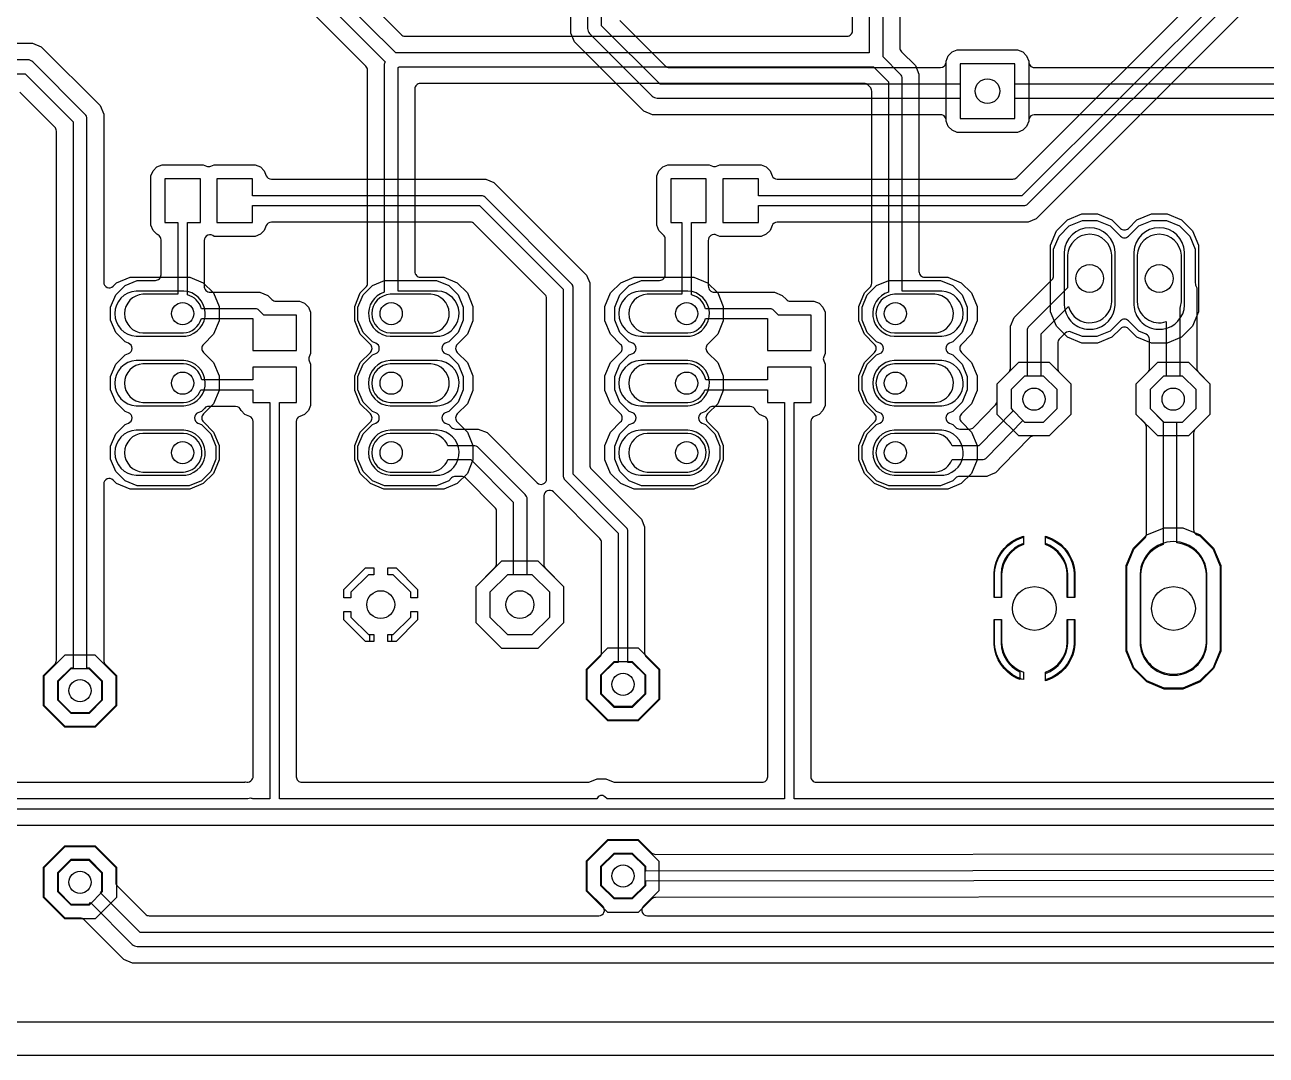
# Model space of a CAD drawing. Header units: millimetres. Extents: x 1 to 152, y 50 to 212.
# Drawn here: x 54.12 to 99.46, y 50 to 87.64 of the extents above; entities that cross this region are included whole.
import ezdxf

# ---------------------------------------------------------------- set-up
doc = ezdxf.new("R2010")
doc.units = ezdxf.units.MM

msp = doc.modelspace()

# ---------------------------------------------------------------- linework, layer by layer
at = {"layer": '16_copper'}
for points in [[(80.912, 81.039), (90.615, 81.039, 0.198912), (90.74, 81.091), (98.36, 88.711, 0.198912), (98.412, 88.837), (98.412, 109.236), (99.171, 109.236), (99.171, 111.236), (97.171, 111.236), (97.171, 109.236), (98.057, 109.236), (98.057, 88.91), (90.541, 81.394), (80.912, 81.394), (80.912, 82.017), (79.612, 82.017), (79.612, 80.416), (80.912, 80.416)], [(64.046, 77.038), (62.847, 77.038), (62.671, 77.215, 0.198912), (62.545, 77.267), (60.565, 77.267, 0.272013), (60.058, 77.773), (60.058, 80.416), (60.533, 80.416), (60.533, 82.017), (59.233, 82.017), (59.233, 80.416), (59.703, 80.416), (59.703, 77.795), (58.433, 77.795, 0.952079), (58.433, 76.383), (59.915, 76.383, 0.327921), (60.565, 76.911), (62.446, 76.911), (62.446, 75.738), (64.046, 75.738)], [(76.772, 63.214), (76.772, 63.877), (76.303, 64.346), (76.149, 64.346), (76.149, 69.139, 0.198912), (76.097, 69.265), (74.143, 71.219), (74.143, 78.054, 0.198912), (74.091, 78.18), (70.928, 81.342, 0.198912), (70.803, 81.394), (62.433, 81.394), (62.433, 82.017), (61.133, 82.017), (61.133, 80.416), (62.433, 80.416), (62.433, 81.039), (70.729, 81.039), (73.787, 77.981), (73.787, 71.145, 0.198912), (73.839, 71.02), (75.794, 69.065), (75.794, 64.346), (75.64, 64.346), (75.171, 63.877), (75.171, 63.214), (75.64, 62.745), (76.303, 62.745)], [(82.842, 77.038), (81.643, 77.038), (81.467, 77.215, 0.198912), (81.341, 77.267), (78.98, 77.267, 0.272013), (78.473, 77.773), (78.473, 80.416), (79.011, 80.416), (79.011, 82.017), (77.712, 82.017), (77.712, 80.416), (78.118, 80.416), (78.118, 77.795), (76.848, 77.795, 0.952079), (76.848, 76.383), (78.33, 76.383, 0.327921), (78.98, 76.911), (81.242, 76.911), (81.242, 75.738), (82.842, 75.738)], [(95.736, 63.411), (95.108, 63.671), (94.628, 64.152), (94.368, 64.78), (94.368, 67.859), (94.628, 68.487), (95.025, 68.885, 0.198912), (95.085, 69.028), (95.085, 72.955, 0.198912), (95.025, 73.098), (94.717, 73.407), (94.717, 74.522), (95.14, 74.945, 0.198912), (95.199, 75.089), (95.199, 76.151, 0.303348), (95.074, 76.339), (94.809, 76.448), (94.428, 76.829, 0.414214), (94.141, 76.829), (93.76, 76.448), (93.277, 76.248), (92.753, 76.248), (92.344, 76.417, 0.303349), (92.123, 76.373), (91.906, 76.156, 0.198912), (91.846, 76.012), (91.846, 75.089, 0.198912), (91.906, 74.945), (92.329, 74.522), (92.329, 73.407), (91.54, 72.619), (90.963, 72.619, 0.202334), (90.817, 72.557), (89.839, 71.553, 0.033533), (89.822, 71.532), (89.693, 71.403, 0.003292), (89.692, 71.401), (89.572, 71.279), (89.415, 71.214, 0.003291), (89.412, 71.213), (89.255, 71.145), (89.085, 71.145, 0.003291), (89.082, 71.145), (88.903, 71.143, 0.036896), (88.873, 71.145), (88.266, 71.145, 0.198915), (88.123, 71.086), (88.016, 70.979), (87.57, 70.795), (85.674, 70.795), (85.228, 70.979), (84.886, 71.321), (84.701, 71.767), (84.701, 72.251), (84.886, 72.697), (85.228, 73.039), (85.355, 73.091, 0.66818), (85.355, 73.467), (85.228, 73.519), (84.886, 73.861), (84.701, 74.307), (84.701, 74.791), (84.886, 75.237), (85.228, 75.579), (85.355, 75.631, 0.66818), (85.355, 76.007), (85.228, 76.059), (84.886, 76.401), (84.701, 76.847), (84.701, 77.331), (84.886, 77.777), (85.228, 78.119), (85.674, 78.303), (87.57, 78.303), (88.016, 78.119), (88.358, 77.777), (88.543, 77.331), (88.543, 76.847), (88.358, 76.401), (88.016, 76.059), (87.889, 76.007, 0.66818), (87.889, 75.631), (88.016, 75.579), (88.358, 75.237), (88.543, 74.791), (88.543, 74.307), (88.358, 73.861), (88.016, 73.519), (87.889, 73.467, 0.66818), (87.889, 73.091), (88.016, 73.039), (88.123, 72.932, 0.198915), (88.266, 72.873), (88.628, 72.873, 0.202334), (88.773, 72.934), (89.579, 73.761, 0.195495), (89.637, 73.903), (89.637, 74.522), (90.06, 74.945, 0.198912), (90.119, 75.089), (90.119, 76.626), (90.251, 76.943), (91.639, 78.332, 0.198912), (91.699, 78.475), (91.699, 79.441), (91.899, 79.925), (92.269, 80.295), (92.753, 80.496), (93.277, 80.496), (93.76, 80.295), (94.141, 79.914, 0.414214), (94.428, 79.914), (94.809, 80.295), (95.293, 80.496), (95.817, 80.496), (96.3, 80.295), (96.67, 79.925), (96.871, 79.441), (96.871, 78.21, 0.09849), (96.886, 78.132), (96.926, 78.035), (96.926, 75.089, 0.198912), (96.986, 74.945), (97.409, 74.522), (97.409, 73.407), (96.872, 72.87, 0.198912), (96.812, 72.726), (96.812, 69.199, 0.303348), (96.938, 69.011), (97.043, 68.967), (97.523, 68.487), (97.783, 67.859), (97.783, 64.78), (97.523, 64.152), (97.043, 63.671), (96.415, 63.411)], [(87.432, 71.309, 0.270268), (87.988, 71.755), (89.078, 71.755, 0.202336), (89.26, 71.832), (90.578, 73.185), (90.636, 73.127), (91.33, 73.127), (91.821, 73.618), (91.821, 74.312), (91.33, 74.803), (91.237, 74.803), (91.237, 76.349), (92.236, 77.348, 0.851829), (93.823, 77.524), (93.823, 79.219, 0.95208), (92.207, 79.219), (92.207, 78.037), (90.803, 76.634, 0.198912), (90.729, 76.454), (90.729, 74.803), (90.636, 74.803), (90.145, 74.312), (90.145, 73.618), (90.218, 73.544), (88.971, 72.263), (87.988, 72.263, 0.296786), (87.363, 72.715), (85.881, 72.715, 0.952079), (85.881, 71.303), (87.363, 71.303)], [(96.217, 63.927, 0.36892), (97.276, 65.072), (97.276, 67.567, 0.37228), (96.203, 68.713), (96.203, 73.127), (96.41, 73.127), (96.901, 73.618), (96.901, 74.312), (96.41, 74.803), (96.317, 74.803), (96.317, 77.292, 0.073427), (96.363, 77.524), (96.363, 79.219, 0.95208), (94.747, 79.219), (94.747, 77.524, 0.49588), (95.809, 76.796), (95.809, 74.803), (95.716, 74.803), (95.225, 74.312), (95.225, 73.618), (95.695, 73.148), (95.695, 68.657, 0.311652), (94.876, 67.567), (94.876, 65.072), (94.883, 64.978), (94.898, 64.885), (94.92, 64.793), (94.949, 64.704), (94.985, 64.617), (95.028, 64.533), (95.077, 64.452), (95.132, 64.376), (95.194, 64.304), (95.26, 64.238), (95.332, 64.176), (95.408, 64.121), (95.489, 64.072), (95.573, 64.029), (95.66, 63.993), (95.75, 63.964), (95.841, 63.942), (95.934, 63.927), (96.028, 63.919), (96.123, 63.919)], [(69.017, 76.389, 0.906347), (68.948, 77.795), (67.466, 77.795, 0.952079), (67.466, 76.383), (68.948, 76.383)], [(87.432, 76.389, 0.906347), (87.363, 77.795), (85.881, 77.795, 0.952079), (85.881, 76.383), (87.363, 76.383)], [(69.017, 73.849, 0.906347), (68.948, 75.255), (67.466, 75.255, 0.952079), (67.466, 73.843), (68.948, 73.843)], [(87.432, 73.849, 0.906347), (87.363, 75.255), (85.881, 75.255, 0.952079), (85.881, 73.843), (87.363, 73.843)], [(59.984, 71.309, 0.906347), (59.915, 72.715), (58.433, 72.715, 0.952079), (58.433, 71.303), (59.915, 71.303)], [(73.292, 66.006), (73.292, 66.911), (72.652, 67.551), (72.466, 67.551), (72.466, 70.307, 0.198912), (72.392, 70.487), (70.69, 72.189, 0.198912), (70.51, 72.263), (69.573, 72.263, 0.296786), (68.948, 72.715), (67.466, 72.715, 0.952079), (67.466, 71.303), (68.948, 71.303, 0.296786), (69.573, 71.755), (70.405, 71.755), (71.958, 70.202), (71.958, 67.551), (71.747, 67.551), (71.107, 66.911), (71.107, 66.006), (71.747, 65.366), (72.652, 65.366)], [(78.399, 71.309, 0.906347), (78.33, 72.715), (76.848, 72.715, 0.952079), (76.848, 71.303), (78.33, 71.303)], [(89.541, 66.719), (89.541, 67.615), (89.566, 67.804), (89.616, 67.988), (89.689, 68.164), (89.784, 68.329), (89.9, 68.48), (90.035, 68.615), (90.186, 68.731), (90.351, 68.826), (90.527, 68.899), (90.595, 68.918), (90.595, 68.651, 0.307092), (89.796, 67.567), (89.796, 66.719)], [(92.196, 66.719), (92.196, 67.567, 0.307093), (91.395, 68.651), (91.395, 68.918), (91.464, 68.899), (91.64, 68.826), (91.805, 68.731), (91.956, 68.615), (92.091, 68.48), (92.207, 68.329), (92.302, 68.164), (92.375, 67.988), (92.425, 67.804), (92.449, 67.615), (92.449, 66.719)], [(90.527, 63.74), (90.351, 63.813), (90.186, 63.908), (90.035, 64.024), (89.9, 64.159), (89.784, 64.31), (89.689, 64.475), (89.616, 64.651), (89.566, 64.835), (89.541, 65.024), (89.541, 65.919), (89.796, 65.919), (89.796, 65.072, 0.307092), (90.595, 63.988), (90.595, 63.721)], [(91.395, 63.988, 0.307093), (92.196, 65.072), (92.196, 65.919), (92.449, 65.919), (92.449, 65.024), (92.425, 64.835), (92.375, 64.651), (92.302, 64.475), (92.207, 64.31), (92.091, 64.159), (91.956, 64.024), (91.805, 63.908), (91.64, 63.813), (91.464, 63.74), (91.395, 63.721)]]:
    msp.add_lwpolyline(points, format="xyb", close=True, dxfattribs=at)
for points in [[(74.676, 102.003), (74.676, 87.503, 0.198912), (74.75, 87.323), (77.036, 85.037, 0.198912), (77.216, 84.963), (88.281, 84.963), (88.281, 84.217), (90.281, 84.217), (90.281, 86.217), (88.281, 86.217), (88.281, 85.471), (77.321, 85.471), (75.184, 87.608), (75.184, 102.108, 0.198912)], [(75.853, 87.801), (77.514, 86.14, 0.198912), (77.658, 86.081), (87.57, 86.081, 0.342345), (87.766, 86.233), (87.77, 86.25, 0.075144), (87.773, 86.318), (87.85, 86.505), (87.993, 86.648), (88.18, 86.725), (90.382, 86.725), (90.569, 86.648), (90.712, 86.505), (90.789, 86.318), (90.789, 84.116), (90.712, 83.929), (90.569, 83.786), (90.382, 83.709), (88.18, 83.709), (87.993, 83.786), (87.85, 83.929), (87.773, 84.116, 0.464017), (87.57, 84.353), (77.044, 84.353), (76.727, 84.485), (74.198, 87.014), (74.066, 87.331), (74.066, 101.666, 0.198912)], [(35.154, 59.969), (62.099, 59.969, 0.029179), (62.122, 59.971), (62.134, 59.973, 0.042684), (62.172, 59.983), (62.176, 59.985, 0.522442), (62.459, 60.198), (62.459, 73.147, 0.30335), (62.333, 73.335), (62.158, 73.407), (62.015, 73.55, 0.339758), (61.817, 73.701), (60.834, 73.701, 0.198915), (60.69, 73.641), (60.568, 73.519), (60.441, 73.467, 0.668191), (60.441, 73.091), (60.568, 73.039), (60.91, 72.697), (61.095, 72.251), (61.095, 71.767), (60.91, 71.321), (60.568, 70.979), (60.122, 70.795), (58.226, 70.795), (57.78, 70.979), (57.438, 71.321), (57.253, 71.767), (57.253, 72.251), (57.438, 72.697), (57.78, 73.039), (57.907, 73.091, 0.668191), (57.907, 73.467), (57.78, 73.519), (57.438, 73.861), (57.253, 74.307), (57.253, 74.791), (57.438, 75.237), (57.78, 75.579), (57.907, 75.631, 0.668191), (57.907, 76.007), (57.78, 76.059), (57.438, 76.401), (57.253, 76.847), (57.253, 77.331), (57.438, 77.777), (57.78, 78.119), (58.226, 78.303), (58.89, 78.303, 0.414214), (59.093, 78.507), (59.093, 79.789, 0.222879), (59.02, 79.945), (59.008, 79.953, 0.079179), (58.945, 79.986), (58.802, 80.129), (58.725, 80.315), (58.725, 82.118), (58.802, 82.304), (58.945, 82.447), (59.132, 82.524), (60.634, 82.524), (60.755, 82.474, 0.19892), (60.911, 82.474), (61.032, 82.524), (62.534, 82.524), (62.721, 82.447), (62.864, 82.304), (62.936, 82.129, 0.30335), (63.124, 82.004), (70.959, 82.004), (71.249, 81.884), (74.632, 78.5), (74.752, 78.211), (74.752, 71.556, 0.198912), (74.812, 71.412), (76.639, 69.585), (76.759, 69.295), (76.759, 64.692, 0.198912), (76.818, 64.549), (77.279, 64.087), (77.279, 63.004), (76.513, 62.238), (75.43, 62.238), (74.663, 63.004), (74.663, 64.087), (75.124, 64.549, 0.198912), (75.184, 64.692), (75.184, 68.728, 0.198912), (75.124, 68.872), (73.423, 70.574, 0.668179), (73.076, 70.43), (73.076, 67.929, 0.198912), (73.135, 67.786), (73.8, 67.121), (73.8, 65.796), (72.862, 64.858), (71.537, 64.858), (70.599, 65.796), (70.599, 67.121), (71.289, 67.811, 0.198912), (71.349, 67.955), (71.349, 69.865, 0.198912), (71.289, 70.009), (70.212, 71.086, 0.198912), (70.069, 71.145), (69.851, 71.145, 0.198915), (69.708, 71.086), (69.601, 70.979), (69.155, 70.795), (67.259, 70.795), (66.813, 70.979), (66.471, 71.321), (66.286, 71.767), (66.286, 72.251), (66.471, 72.697), (66.813, 73.039), (66.94, 73.091, 0.668191), (66.94, 73.467), (66.813, 73.519), (66.471, 73.861), (66.286, 74.307), (66.286, 74.791), (66.471, 75.237), (66.813, 75.579), (66.94, 75.631, 0.668191), (66.94, 76.007), (66.813, 76.059), (66.471, 76.401), (66.286, 76.847), (66.286, 77.331), (66.471, 77.777), (66.813, 78.119), (67.259, 78.303), (69.155, 78.303), (69.601, 78.119), (69.943, 77.777), (70.128, 77.331), (70.128, 76.847), (69.943, 76.401), (69.601, 76.059), (69.474, 76.007, 0.668191), (69.474, 75.631), (69.601, 75.579), (69.943, 75.237), (70.128, 74.791), (70.128, 74.307), (69.943, 73.861), (69.601, 73.519), (69.474, 73.467, 0.668191), (69.474, 73.091), (69.601, 73.039), (69.708, 72.932, 0.198915), (69.851, 72.873), (70.682, 72.873), (71, 72.741), (72.673, 71.068), (72.673, 71.068), (72.831, 70.91, 0.668183), (73.177, 71.054), (73.177, 77.644, 0.198912), (73.118, 77.788), (70.536, 80.37, 0.198912), (70.392, 80.429), (63.124, 80.429, 0.30335), (62.936, 80.304), (62.864, 80.129), (62.721, 79.986), (62.534, 79.909), (61.032, 79.909, 0.676892), (60.668, 79.755), (60.668, 78.103, 0.444904), (60.895, 77.876), (62.702, 77.876), (62.991, 77.757), (63.142, 77.606, 0.198912), (63.286, 77.546), (64.147, 77.546), (64.334, 77.469), (64.477, 77.326), (64.554, 77.139), (64.554, 75.637), (64.504, 75.516, 0.19892), (64.504, 75.36), (64.554, 75.239), (64.554, 73.737), (64.477, 73.55), (64.334, 73.407), (64.159, 73.335, 0.30335), (64.033, 73.147), (64.033, 60.173, 0.414214), (64.237, 59.969), (74.68, 59.969, 0.098493), (74.758, 59.985), (75.027, 60.096), (75.341, 60.096), (75.61, 59.985, 0.098493), (75.688, 59.969), (81.051, 59.969, 0.414214), (81.255, 60.173), (81.255, 73.147, 0.30335), (81.129, 73.335), (80.954, 73.407), (80.811, 73.55, 0.339758), (80.613, 73.701), (79.249, 73.701, 0.198915), (79.105, 73.641), (78.983, 73.519), (78.856, 73.467, 0.66818), (78.856, 73.091), (78.983, 73.039), (79.325, 72.697), (79.51, 72.251), (79.51, 71.767), (79.325, 71.321), (78.983, 70.979), (78.537, 70.795), (76.641, 70.795), (76.195, 70.979), (75.853, 71.321), (75.668, 71.767), (75.668, 72.251), (75.853, 72.697), (76.195, 73.039), (76.322, 73.091, 0.66818), (76.322, 73.467), (76.195, 73.519), (75.853, 73.861), (75.668, 74.307), (75.668, 74.791), (75.853, 75.237), (76.195, 75.579), (76.322, 75.631, 0.66818), (76.322, 76.007), (76.195, 76.059), (75.853, 76.401), (75.668, 76.847), (75.668, 77.331), (75.853, 77.777), (76.195, 78.119), (76.641, 78.303), (77.305, 78.303, 0.414214), (77.508, 78.507), (77.508, 79.817, 0.198912), (77.449, 79.961), (77.281, 80.129), (77.204, 80.315), (77.204, 82.118), (77.281, 82.304), (77.424, 82.447), (77.61, 82.524), (79.113, 82.524), (79.234, 82.474, 0.19892), (79.389, 82.474), (79.51, 82.524), (81.013, 82.524), (81.199, 82.447), (81.342, 82.304), (81.415, 82.129, 0.30335), (81.602, 82.004), (90.204, 82.004, 0.198912), (90.348, 82.063), (97.388, 89.103, 0.198912)], [(98.902, 88.39), (91.061, 80.549), (90.771, 80.429), (81.602, 80.429, 0.30335), (81.415, 80.304), (81.342, 80.129), (81.199, 79.986), (81.013, 79.909), (79.51, 79.909), (79.389, 79.959, 0.56285), (79.083, 79.76), (79.083, 78.103, 0.444904), (79.31, 77.876), (81.498, 77.876), (81.787, 77.757), (81.938, 77.606, 0.198912), (82.082, 77.546), (82.943, 77.546), (83.13, 77.469), (83.273, 77.326), (83.35, 77.139), (83.35, 75.637), (83.3, 75.516, 0.19892), (83.3, 75.36), (83.35, 75.239), (83.35, 73.737), (83.273, 73.55), (83.13, 73.407), (82.955, 73.335, 0.30335), (82.829, 73.147), (82.829, 60.173, 0.414214), (83.033, 59.969), (101.095, 59.969, 0.414214)], [(104.193, 59.36), (82.22, 59.36), (82.22, 73.838), (82.842, 73.838), (82.842, 75.138), (81.242, 75.138), (81.242, 74.666), (78.993, 74.666, 0.352522), (78.33, 75.255), (76.848, 75.255, 0.952079), (76.848, 73.843), (78.33, 73.843, 0.303124), (78.961, 74.31), (81.242, 74.31), (81.242, 73.838), (81.864, 73.838), (81.864, 59.36), (75.385, 59.36), (75.31, 59.435, 0.568041), (75.014, 59.36), (63.424, 59.36), (63.424, 73.838), (64.046, 73.838), (64.046, 75.138), (62.446, 75.138), (62.446, 74.666), (60.578, 74.666, 0.352522), (59.915, 75.255), (58.433, 75.255, 0.952079), (58.433, 73.843), (59.915, 73.843, 0.303124), (60.546, 74.31), (62.446, 74.31), (62.446, 73.838), (63.068, 73.838), (63.068, 59.36), (62.447, 59.36, 0.070088), (62.396, 59.381), (62.363, 59.385, 0.144628), (62.266, 59.36), (34.341, 59.36)], [(114.98, 53.365), (58.05, 53.365), (57.733, 53.497), (56.28, 54.949, 0.198912), (56.137, 55.009), (55.592, 55.009), (54.826, 55.775), (54.826, 56.859), (55.592, 57.625), (56.676, 57.625), (57.442, 56.859), (57.442, 56.314, 0.198912), (57.502, 56.171), (58.52, 55.152, 0.198912), (58.664, 55.093), (75.084, 55.093, 0.668179), (75.228, 55.439), (74.663, 56.004), (74.663, 57.087), (75.43, 57.854), (76.513, 57.854), (77.279, 57.087), (77.279, 56.004), (76.715, 55.439, 0.668179), (76.859, 55.093), (114.366, 55.093, 0.198912)], [(114.703, 54.483), (58.327, 54.483), (56.879, 55.931), (56.934, 55.986), (56.934, 56.648), (56.465, 57.117), (55.803, 57.117), (55.334, 56.648), (55.334, 55.986), (55.803, 55.517), (56.465, 55.517), (56.52, 55.572), (58.042, 54.049, 0.198912), (58.222, 53.975), (114.808, 53.975, 0.198912)], [(2.441, 51.219), (150.578, 51.219, 0.414214)]]:
    msp.add_lwpolyline(points, format="xyb", dxfattribs=at)
for points in [[(65.773, 66.713), (65.773, 67.016), (66.562, 67.805), (66.865, 67.805), (66.865, 67.551), (66.667, 67.551), (66.027, 66.911), (66.027, 66.713)], [(68.212, 66.713), (68.212, 66.911), (67.572, 67.551), (67.374, 67.551), (67.374, 67.805), (67.677, 67.805), (68.466, 67.016), (68.466, 66.713)], [(66.562, 65.112), (65.773, 65.901), (65.773, 66.205), (66.027, 66.205), (66.027, 66.006), (66.667, 65.366), (66.865, 65.366), (66.865, 65.112)], [(67.374, 65.112), (67.374, 65.366), (67.572, 65.366), (68.212, 66.006), (68.212, 66.205), (68.466, 66.205), (68.466, 65.901), (67.677, 65.112)], [(55.592, 62.009), (54.826, 62.775), (54.826, 63.859), (55.592, 64.625), (56.676, 64.625), (57.442, 63.859), (57.442, 62.775), (56.676, 62.009)], [(56.934, 62.986), (56.934, 63.648), (56.465, 64.117), (55.803, 64.117), (55.334, 63.648), (55.334, 62.986), (55.803, 62.517), (56.465, 62.517)], [(76.772, 56.214), (76.772, 56.877), (76.303, 57.346), (75.64, 57.346), (75.171, 56.877), (75.171, 56.214), (75.64, 55.745), (76.303, 55.745)]]:
    msp.add_lwpolyline(points, close=True, dxfattribs=at)
for points in [[(11.303, 59.004), (104.267, 59.004)], [(104.424, 58.395), (11.146, 58.395)]]:
    msp.add_lwpolyline(points, dxfattribs=at)
at = {"layer": '1_copper'}
for points in [[(150.578, 51.219, 0.413029), (150.781, 51.422), (150.781, 210.578, 0.414214), (150.578, 210.781), (2.69, 210.781, 0.413754), (2.487, 210.578), (2.237, 51.423, 0.414673), (2.441, 51.219), (150.578, 51.219)], [(56.96, 62.975), (56.96, 63.659), (56.476, 64.143), (56.388, 64.143), (56.388, 84.201, 0.198912), (56.314, 84.381), (54.409, 86.286, 0.198912), (54.229, 86.36), (51.165, 86.36), (51.165, 87.106), (49.165, 87.106), (49.165, 85.106), (51.165, 85.106), (51.165, 85.852), (54.124, 85.852), (55.88, 84.096), (55.88, 64.143), (55.792, 64.143), (55.308, 63.659), (55.308, 62.975), (55.792, 62.491), (56.476, 62.491)], [(134.604, 58.658), (132.604, 58.658), (132.604, 57.912), (116.183, 57.912), (105.283, 68.812), (105.283, 83.185, 0.198912), (105.209, 83.365), (103.177, 85.397, 0.198912), (102.997, 85.471), (90.281, 85.471), (90.281, 86.217), (88.281, 86.217), (88.281, 84.217), (90.281, 84.217), (90.281, 84.963), (102.892, 84.963), (104.775, 83.08), (104.775, 68.707, 0.198912), (104.849, 68.527), (115.898, 57.478, 0.198912), (116.078, 57.404), (132.604, 57.404), (132.604, 56.658), (134.604, 56.658)], [(92.729, 76.008), (92.201, 76.226), (91.797, 76.63), (91.579, 77.158), (91.579, 79.585), (91.797, 80.113), (92.201, 80.517), (92.729, 80.736), (93.3, 80.736), (93.828, 80.517), (94.141, 80.204, 0.414214), (94.428, 80.204), (94.741, 80.517), (95.269, 80.736), (95.84, 80.736), (96.368, 80.517), (96.772, 80.113), (96.991, 79.585), (96.991, 77.158), (96.772, 76.63), (96.368, 76.226), (95.84, 76.008), (95.269, 76.008), (94.741, 76.226), (94.428, 76.539, 0.414214), (94.141, 76.539), (93.828, 76.226), (93.3, 76.008)], [(93.136, 76.523, 0.36397), (93.943, 77.403), (93.943, 79.34, 0.95729), (92.087, 79.34), (92.087, 77.403), (92.094, 77.322), (92.108, 77.243), (92.129, 77.164), (92.157, 77.088), (92.191, 77.015), (92.231, 76.945), (92.278, 76.878), (92.33, 76.816), (92.387, 76.759), (92.449, 76.707), (92.516, 76.66), (92.586, 76.62), (92.659, 76.586), (92.735, 76.558), (92.814, 76.537), (92.894, 76.523), (92.974, 76.516), (93.055, 76.516)], [(95.676, 76.523, 0.36397), (96.483, 77.403), (96.483, 79.34, 0.95729), (94.627, 79.34), (94.627, 77.403), (94.634, 77.322), (94.648, 77.243), (94.669, 77.164), (94.697, 77.088), (94.731, 77.015), (94.771, 76.945), (94.818, 76.878), (94.87, 76.816), (94.927, 76.759), (94.989, 76.707), (95.056, 76.66), (95.126, 76.62), (95.199, 76.586), (95.275, 76.558), (95.354, 76.537), (95.434, 76.523), (95.514, 76.516), (95.595, 76.516)], [(76.377, 70.675), (75.887, 70.878), (75.511, 71.253), (75.308, 71.744), (75.308, 72.274), (75.511, 72.765), (75.882, 73.135, 0.414214), (75.882, 73.423), (75.511, 73.793), (75.308, 74.284), (75.308, 74.814), (75.511, 75.305), (75.882, 75.675, 0.414214), (75.882, 75.963), (75.511, 76.333), (75.308, 76.824), (75.308, 77.354), (75.511, 77.845), (75.887, 78.22), (76.377, 78.423), (78.561, 78.423), (79.051, 78.22), (79.427, 77.845), (79.63, 77.354), (79.63, 76.824), (79.427, 76.333), (79.056, 75.963, 0.414214), (79.056, 75.675), (79.427, 75.305), (79.63, 74.814), (79.63, 74.284), (79.427, 73.793), (79.056, 73.423, 0.414214), (79.056, 73.135), (79.427, 72.765), (79.63, 72.274), (79.63, 71.744), (79.427, 71.253), (79.051, 70.878), (78.561, 70.675)], [(60.002, 76.271, 0.906349), (59.921, 77.915), (58.187, 77.915, 0.952081), (58.187, 76.263), (59.921, 76.263)], [(78.417, 76.271, 0.906349), (78.336, 77.915), (76.602, 77.915, 0.952081), (76.602, 76.263), (78.336, 76.263)], [(60.002, 73.731, 0.906349), (59.921, 75.375), (58.187, 75.375, 0.952081), (58.187, 73.723), (59.921, 73.723)], [(69.275, 73.731, 0.906349), (69.194, 75.375), (67.46, 75.375, 0.952081), (67.46, 73.723), (69.194, 73.723)], [(78.417, 73.731, 0.906349), (78.336, 75.375), (76.602, 75.375, 0.952081), (76.602, 73.723), (78.336, 73.723)], [(87.69, 73.731, 0.906349), (87.609, 75.375), (85.875, 75.375, 0.952081), (85.875, 73.723), (87.609, 73.723)], [(60.002, 71.191, 0.906349), (59.921, 72.835), (58.187, 72.835, 0.952081), (58.187, 71.183), (59.921, 71.183)], [(69.275, 71.191, 0.906349), (69.194, 72.835), (67.46, 72.835, 0.952081), (67.46, 71.183), (69.194, 71.183)], [(78.417, 71.191, 0.906349), (78.336, 72.835), (76.602, 72.835, 0.952081), (76.602, 71.183), (78.336, 71.183)], [(87.69, 71.191, 0.906349), (87.609, 72.835), (85.875, 72.835, 0.952081), (85.875, 71.183), (87.609, 71.183)], [(89.522, 66.719), (89.522, 67.636), (89.547, 67.828), (89.597, 68.014), (89.671, 68.193), (89.767, 68.36), (89.885, 68.513), (90.022, 68.65), (90.175, 68.768), (90.342, 68.864), (90.521, 68.938), (90.595, 68.958), (90.595, 68.692, 0.308663), (89.776, 67.587), (89.776, 66.719)], [(92.216, 66.719), (92.216, 67.587, 0.308665), (91.395, 68.692), (91.395, 68.958), (91.47, 68.938), (91.649, 68.864), (91.816, 68.768), (91.969, 68.65), (92.106, 68.513), (92.224, 68.36), (92.32, 68.193), (92.394, 68.014), (92.444, 67.828), (92.469, 67.636), (92.469, 66.719)], [(96.219, 63.887, 0.368919), (97.296, 65.051), (97.296, 67.587, 0.961481), (94.856, 67.587), (94.856, 65.051), (94.863, 64.956), (94.878, 64.861), (94.9, 64.768), (94.93, 64.677), (94.967, 64.588), (95.01, 64.503), (95.06, 64.421), (95.117, 64.344), (95.179, 64.271), (95.247, 64.203), (95.32, 64.141), (95.397, 64.084), (95.479, 64.034), (95.564, 63.991), (95.653, 63.954), (95.744, 63.924), (95.837, 63.902), (95.932, 63.887), (96.028, 63.879), (96.123, 63.879)], [(90.342, 63.775), (90.175, 63.871), (90.022, 63.989), (89.885, 64.125), (89.767, 64.279), (89.671, 64.446), (89.597, 64.625), (89.547, 64.811), (89.522, 65.003), (89.522, 65.919), (89.776, 65.919), (89.776, 65.051, 0.27652), (90.462, 64.002), (90.462, 63.725)], [(91.395, 63.947, 0.308665), (92.216, 65.051), (92.216, 65.919), (92.469, 65.919), (92.469, 65.003), (92.444, 64.811), (92.394, 64.625), (92.32, 64.446), (92.224, 64.279), (92.106, 64.125), (91.969, 63.989), (91.816, 63.871), (91.649, 63.775), (91.47, 63.701), (91.395, 63.681)], [(76.798, 56.203), (76.798, 56.369), (100.767, 56.393, 0.198647), (100.893, 56.445), (102.932, 58.485, 0.198912), (102.984, 58.611), (102.984, 60.151), (103.806, 60.151), (103.806, 62.151), (101.806, 62.151), (101.806, 60.151), (102.629, 60.151), (102.629, 58.684), (100.693, 56.749), (76.798, 56.724), (76.798, 56.888), (76.314, 57.372), (75.629, 57.372), (75.145, 56.888), (75.145, 56.203), (75.629, 55.719), (76.314, 55.719)]]:
    msp.add_lwpolyline(points, format="xyb", close=True, dxfattribs=at)
for points in [[(65.098, 88.466), (67.276, 86.288, 0.122568), (67.246, 86.169), (67.246, 77.876, 0.833838), (67.46, 76.263), (69.194, 76.263), (69.275, 76.271, 0.906349), (69.194, 77.915), (67.755, 77.915), (67.755, 86.077), (67.776, 86.091), (67.794, 86.106), (85.112, 86.106), (85.662, 85.556), (85.662, 77.876, 0.833838), (85.875, 76.263), (87.609, 76.263, 0.952081), (87.609, 77.915), (86.169, 77.915), (86.169, 85.662, 0.198912), (86.095, 85.841), (85.471, 86.465), (85.471, 88.476, 0.323073)], [(86.081, 88.118), (86.081, 86.802, 0.198912), (86.14, 86.658), (86.648, 86.151), (86.779, 85.833), (86.779, 78.627, 0.414214), (86.982, 78.423), (87.834, 78.423), (88.324, 78.22), (88.7, 77.845), (88.903, 77.354), (88.903, 76.824), (88.7, 76.333), (88.329, 75.963, 0.414214), (88.329, 75.675), (88.7, 75.305), (88.903, 74.814), (88.903, 74.284), (88.7, 73.793), (88.329, 73.423, 0.414214), (88.329, 73.135), (88.7, 72.765), (88.903, 72.274), (88.903, 71.744), (88.7, 71.253), (88.324, 70.878), (87.834, 70.675), (85.65, 70.675), (85.16, 70.878), (84.784, 71.253), (84.581, 71.744), (84.581, 72.274), (84.784, 72.765), (85.155, 73.135, 0.414214), (85.155, 73.423), (84.784, 73.793), (84.581, 74.284), (84.581, 74.814), (84.784, 75.305), (85.155, 75.675, 0.414214), (85.155, 75.963), (84.784, 76.333), (84.581, 76.824), (84.581, 77.354), (84.784, 77.845), (84.992, 78.053, 0.198912), (85.052, 78.197), (85.052, 85.22, 0.198912), (84.992, 85.363), (84.919, 85.437, 0.198912), (84.775, 85.496), (68.567, 85.496, 0.414214), (68.364, 85.293), (68.364, 78.627, 0.414214), (68.567, 78.423), (69.419, 78.423), (69.909, 78.22), (70.285, 77.845), (70.488, 77.354), (70.488, 76.824), (70.285, 76.333), (69.914, 75.963, 0.414214), (69.914, 75.675), (70.285, 75.305), (70.488, 74.814), (70.488, 74.284), (70.285, 73.793), (69.914, 73.423, 0.414214), (69.914, 73.135), (70.285, 72.765), (70.488, 72.274), (70.488, 71.744), (70.285, 71.253), (69.909, 70.878), (69.419, 70.675), (67.235, 70.675), (66.745, 70.878), (66.369, 71.253), (66.166, 71.744), (66.166, 72.274), (66.369, 72.765), (66.74, 73.135, 0.414214), (66.74, 73.423), (66.369, 73.793), (66.166, 74.284), (66.166, 74.814), (66.369, 75.305), (66.74, 75.675, 0.414214), (66.74, 75.963), (66.369, 76.333), (66.166, 76.824), (66.166, 77.354), (66.369, 77.845), (66.577, 78.053, 0.198912), (66.637, 78.197), (66.637, 85.982, 0.198912), (66.577, 86.125), (64.546, 88.157)], [(66.754, 88.391), (67.862, 87.283, 0.198912), (68.006, 87.224), (84.15, 87.224, 0.414214), (84.353, 87.427), (84.353, 88.118, 0.198912)], [(51.876, 86.97), (54.401, 86.97), (54.718, 86.838), (56.866, 84.69), (56.998, 84.373), (56.998, 78.237, 0.668183), (57.344, 78.093), (57.472, 78.22), (57.962, 78.423), (60.146, 78.423), (60.636, 78.22), (61.012, 77.845), (61.215, 77.354), (61.215, 76.824), (61.012, 76.333), (60.641, 75.963, 0.414214), (60.641, 75.675), (61.012, 75.305), (61.215, 74.814), (61.215, 74.284), (61.012, 73.793), (60.641, 73.423, 0.414214), (60.641, 73.135), (61.012, 72.765), (61.215, 72.274), (61.215, 71.744), (61.012, 71.253), (60.636, 70.878), (60.146, 70.675), (57.962, 70.675), (57.472, 70.878), (57.344, 71.005, 0.668183), (56.998, 70.861), (56.998, 64.425, 0.198912), (57.057, 64.281), (57.468, 63.87), (57.468, 62.764), (56.687, 61.983), (55.581, 61.983), (54.8, 62.764), (54.8, 63.87), (55.211, 64.281, 0.198912), (55.27, 64.425), (55.27, 83.759, 0.198912), (55.211, 83.903), (53.931, 85.183, 0.198912)], [(102.555, 84.353), (90.992, 84.353, 0.342589), (90.796, 84.2), (90.792, 84.184, 0.075144), (90.789, 84.116), (90.712, 83.929), (90.569, 83.786), (90.382, 83.709), (88.18, 83.709), (87.993, 83.786), (87.85, 83.929), (87.773, 84.116), (87.773, 86.318), (87.85, 86.505), (87.993, 86.648), (88.18, 86.725), (90.382, 86.725), (90.569, 86.648), (90.712, 86.505), (90.789, 86.318, 0.464017), (90.992, 86.081), (103.169, 86.081)], [(100.765, 55.784), (77.156, 55.759, 0.198645), (77.013, 55.7), (76.524, 55.211), (75.419, 55.211), (74.637, 55.993), (74.637, 57.098), (75.419, 57.88), (76.524, 57.88), (77.01, 57.394, 0.19918), (77.154, 57.334), (100.356, 57.358, 0.198645)]]:
    msp.add_lwpolyline(points, format="xyb", dxfattribs=at)
msp.add_lwpolyline([(84.963, 88.476), (84.963, 86.614), (67.691, 86.614), (67.671, 86.612), (65.532, 88.751)], dxfattribs=at)
for points in [[(90.425, 72.619), (89.637, 73.407), (89.637, 74.522), (90.425, 75.311), (91.54, 75.311), (92.329, 74.522), (92.329, 73.407), (91.54, 72.619)], [(95.505, 72.619), (94.717, 73.407), (94.717, 74.522), (95.505, 75.311), (96.62, 75.311), (97.409, 74.522), (97.409, 73.407), (96.62, 72.619)], [(91.821, 73.618), (91.821, 74.312), (91.33, 74.803), (90.636, 74.803), (90.145, 74.312), (90.145, 73.618), (90.636, 73.127), (91.33, 73.127)], [(96.901, 73.618), (96.901, 74.312), (96.41, 74.803), (95.716, 74.803), (95.225, 74.312), (95.225, 73.618), (95.716, 73.127), (96.41, 73.127)], [(95.732, 63.371), (95.097, 63.634), (94.611, 64.121), (94.348, 64.756), (94.348, 67.883), (94.611, 68.518), (95.097, 69.004), (95.732, 69.267), (96.419, 69.267), (97.054, 69.004), (97.54, 68.518), (97.803, 67.883), (97.803, 64.756), (97.54, 64.121), (97.054, 63.634), (96.419, 63.371)], [(71.537, 64.858), (70.599, 65.796), (70.599, 67.121), (71.537, 68.059), (72.862, 68.059), (73.8, 67.121), (73.8, 65.796), (72.862, 64.858)], [(65.773, 66.713), (65.773, 67.016), (66.562, 67.805), (66.865, 67.805), (66.865, 67.551), (66.667, 67.551), (66.027, 66.911), (66.027, 66.713)], [(68.212, 66.713), (68.212, 66.911), (67.572, 67.551), (67.374, 67.551), (67.374, 67.805), (67.677, 67.805), (68.466, 67.016), (68.466, 66.713)], [(73.292, 66.006), (73.292, 66.911), (72.652, 67.551), (71.747, 67.551), (71.107, 66.911), (71.107, 66.006), (71.747, 65.366), (72.652, 65.366)], [(66.562, 65.112), (65.773, 65.901), (65.773, 66.205), (66.027, 66.205), (66.027, 66.006), (66.667, 65.366), (66.713, 65.366), (66.713, 65.112)], [(67.526, 65.112), (67.526, 65.366), (67.572, 65.366), (68.212, 66.006), (68.212, 66.205), (68.466, 66.205), (68.466, 65.901), (67.677, 65.112)], [(75.419, 62.211), (74.637, 62.993), (74.637, 64.098), (75.419, 64.88), (76.524, 64.88), (77.306, 64.098), (77.306, 62.993), (76.524, 62.211)], [(76.798, 63.203), (76.798, 63.888), (76.314, 64.372), (75.629, 64.372), (75.145, 63.888), (75.145, 63.203), (75.629, 62.719), (76.314, 62.719)], [(55.581, 54.983), (54.8, 55.764), (54.8, 56.87), (55.581, 57.651), (56.687, 57.651), (57.468, 56.87), (57.468, 55.764), (56.687, 54.983)], [(56.96, 55.975), (56.96, 56.659), (56.476, 57.143), (55.792, 57.143), (55.308, 56.659), (55.308, 55.975), (55.792, 55.491), (56.476, 55.491)]]:
    msp.add_lwpolyline(points, close=True, dxfattribs=at)
at = {"layer": 'drills_PTH'}
for centre, radius in [((93.015, 78.372), 0.508), ((95.555, 78.372), 0.508), ((59.881, 77.089), 0.406), ((67.501, 77.089), 0.406), ((78.296, 77.089), 0.406), ((85.916, 77.089), 0.406), ((59.881, 74.549), 0.406), ((67.501, 74.549), 0.406), ((78.296, 74.549), 0.406), ((85.916, 74.549), 0.406), ((90.983, 73.965), 0.406), ((96.063, 73.965), 0.406), ((59.881, 72.009), 0.406), ((67.501, 72.009), 0.406), ((78.296, 72.009), 0.406), ((85.916, 72.009), 0.406), ((90.996, 66.319), 0.8), ((96.076, 66.319), 0.8), ((67.12, 66.459), 0.508), ((72.2, 66.459), 0.508), ((75.971, 63.546), 0.406), ((56.134, 63.317), 0.406), ((56.134, 56.317), 0.406), ((75.971, 56.546), 0.406)]:
    msp.add_circle(centre, radius, dxfattribs=at)
at = {"layer": 'drills_via_1_16'}
msp.add_circle((89.281, 85.217), 0.45, dxfattribs=at)
at = {"layer": 'outline'}
msp.add_lwpolyline([(1.016, 50), (152, 50), (152, 212), (1.27, 212), (1.016, 50)], close=True, dxfattribs=at)

doc.saveas('drawing.dxf')
